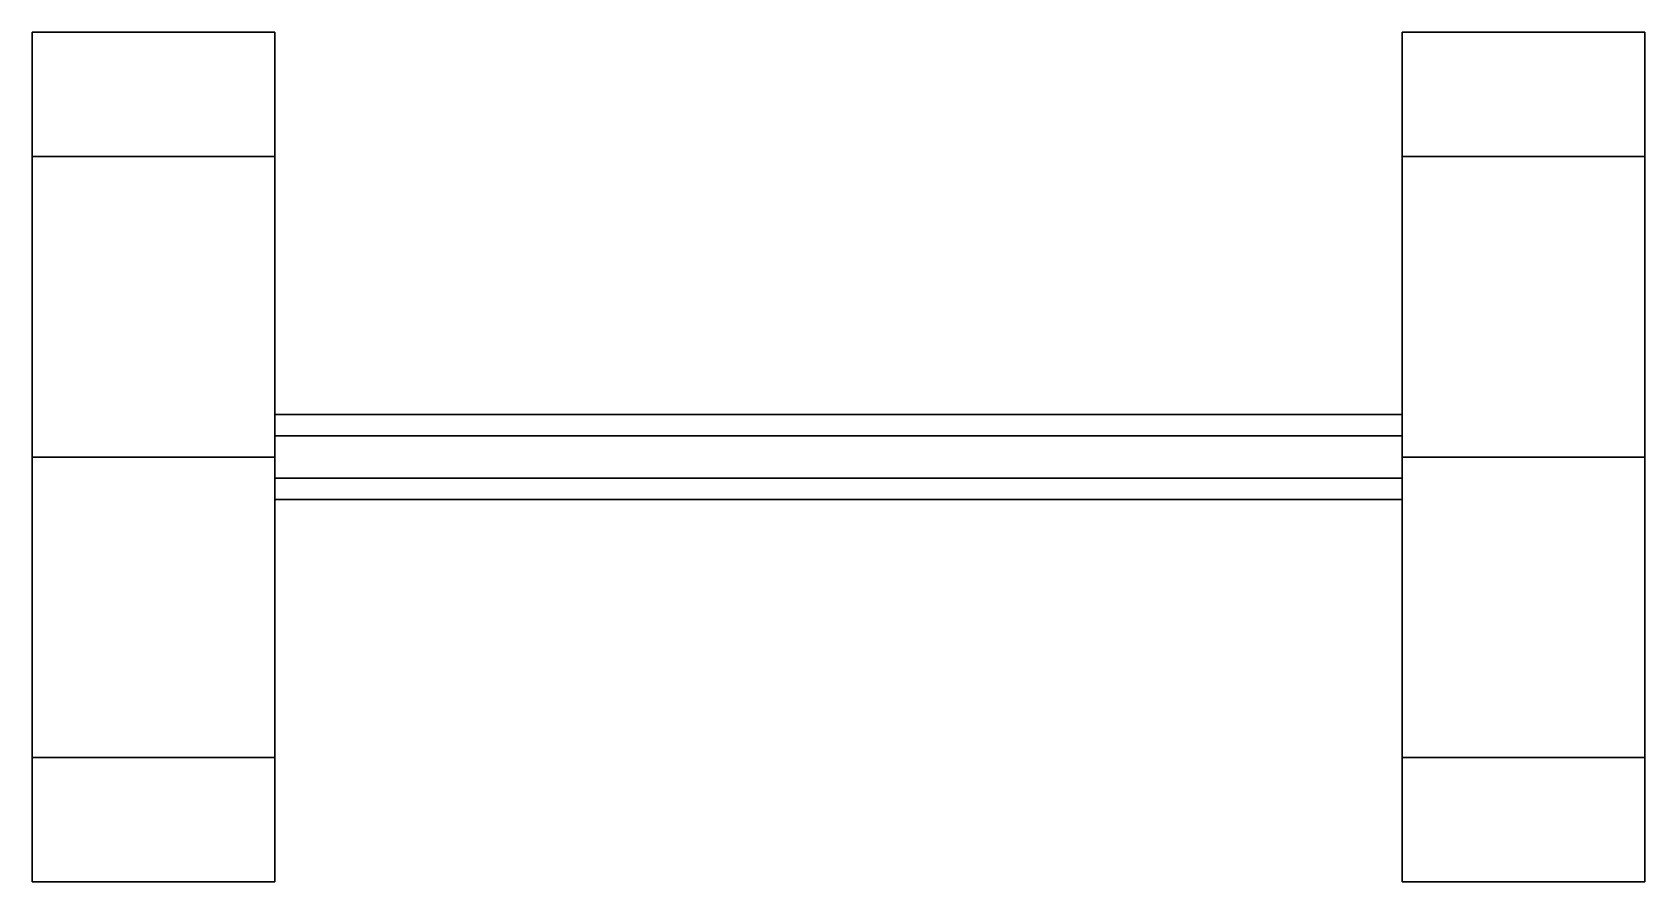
# Model space of a CAD drawing. Extents: x -1.33 to 1.33, y -0.7 to 0.7.
import ezdxf

# ---------------------------------------------------------------- set-up
doc = ezdxf.new("R2010")
doc.units = 0
doc.layers.add('WHEELS', color=2, linetype='CONTINUOUS')

msp = doc.modelspace()

# ---------------------------------------------------------------- linework, layer by layer
at = {"layer": 'WHEELS'}
for points in [[(-1.33, -0.495, -0.495), (-1.33, 0.7), (-1.33, 0.495, -0.495), (-1.33, 0, -0.7)], [(-1.33, -0.7), (-1.33, 0.495, 0.495), (-1.33, 0.7), (-1.33, -0.495, -0.495)], [(-0.93, 0.7), (-0.93, 0.495, -0.495), (-1.33, 0.495, -0.495), (-1.33, 0.7)], [(-0.93, 0.495, 0.495), (-0.93, 0.7), (-1.33, 0.7), (-1.33, 0.495, 0.495)], [(-0.93, -0.495, 0.495), (-0.93, 0.7), (-0.93, 0.495, 0.495), (-0.93, 0, 0.7)], [(-0.93, -0.7), (-0.93, 0.495, -0.495), (-0.93, 0.7), (-0.93, -0.495, 0.495)], [(1.33, 0.495, 0.495), (1.33, 0.7), (0.93, 0.7), (0.93, 0.495, 0.495)], [(1.33, 0.7), (1.33, 0.495, -0.495), (0.93, 0.495, -0.495), (0.93, 0.7)], [(0.93, -0.7), (0.93, 0.495, 0.495), (0.93, 0.7), (0.93, -0.495, -0.495)], [(0.93, -0.495, -0.495), (0.93, 0.7), (0.93, 0.495, -0.495), (0.93, 0, -0.7)], [(1.33, -0.495, 0.495), (1.33, 0.7), (1.33, 0.495, 0.495), (1.33, 0, 0.7)], [(1.33, -0.7), (1.33, 0.495, -0.495), (1.33, 0.7), (1.33, -0.495, 0.495)], [(-1.33, -0.495, 0.495), (-1.33, 0, 0.7), (-1.33, 0.495, 0.495), (-1.33, -0.7)], [(-0.93, 0, 0.7), (-0.93, 0.495, 0.495), (-1.33, 0.495, 0.495), (-1.33, 0, 0.7)], [(-0.93, 0.495, -0.495), (-0.93, 0, -0.7), (-1.33, 0, -0.7), (-1.33, 0.495, -0.495)], [(-0.93, -0.495, -0.495), (-0.93, 0, -0.7), (-0.93, 0.495, -0.495), (-0.93, -0.7)], [(1.33, 0, 0.7), (1.33, 0.495, 0.495), (0.93, 0.495, 0.495), (0.93, 0, 0.7)], [(1.33, 0.495, -0.495), (1.33, 0, -0.7), (0.93, 0, -0.7), (0.93, 0.495, -0.495)], [(0.93, -0.495, 0.495), (0.93, 0, 0.7), (0.93, 0.495, 0.495), (0.93, -0.7)], [(1.33, -0.495, -0.495), (1.33, 0, -0.7), (1.33, 0.495, -0.495), (1.33, -0.7)], [(0.93, 0.035, 0.0606), (0.93, 0.07), (-0.93, 0.07), (-0.93, 0.035, 0.0606)], [(0.93, 0.07), (0.93, 0.035, -0.0606), (-0.93, 0.035, -0.0606), (-0.93, 0.07)], [(0.93, -0.035, 0.0606), (0.93, 0.035, 0.0606), (-0.93, 0.035, 0.0606), (-0.93, -0.035, 0.0606)], [(0.93, 0.035, -0.0606), (0.93, -0.035, -0.0606), (-0.93, -0.035, -0.0606), (-0.93, 0.035, -0.0606)], [(-0.93, -0.495, 0.495), (-0.93, 0, 0.7), (-1.33, 0, 0.7), (-1.33, -0.495, 0.495)], [(-0.93, 0, -0.7), (-0.93, -0.495, -0.495), (-1.33, -0.495, -0.495), (-1.33, 0, -0.7)], [(1.33, -0.495, 0.495), (1.33, 0, 0.7), (0.93, 0, 0.7), (0.93, -0.495, 0.495)], [(1.33, 0, -0.7), (1.33, -0.495, -0.495), (0.93, -0.495, -0.495), (0.93, 0, -0.7)], [(0.93, -0.07), (0.93, -0.035, 0.0606), (-0.93, -0.035, 0.0606), (-0.93, -0.07)], [(0.93, -0.035, -0.0606), (0.93, -0.07), (-0.93, -0.07), (-0.93, -0.035, -0.0606)], [(-0.93, -0.495, -0.495), (-0.93, -0.7), (-1.33, -0.7), (-1.33, -0.495, -0.495)], [(-0.93, -0.7), (-0.93, -0.495, 0.495), (-1.33, -0.495, 0.495), (-1.33, -0.7)], [(1.33, -0.7), (1.33, -0.495, 0.495), (0.93, -0.495, 0.495), (0.93, -0.7)], [(1.33, -0.495, -0.495), (1.33, -0.7), (0.93, -0.7), (0.93, -0.495, -0.495)]]:
    msp.add_3dface(points, dxfattribs=at)

doc.saveas('drawing.dxf')
